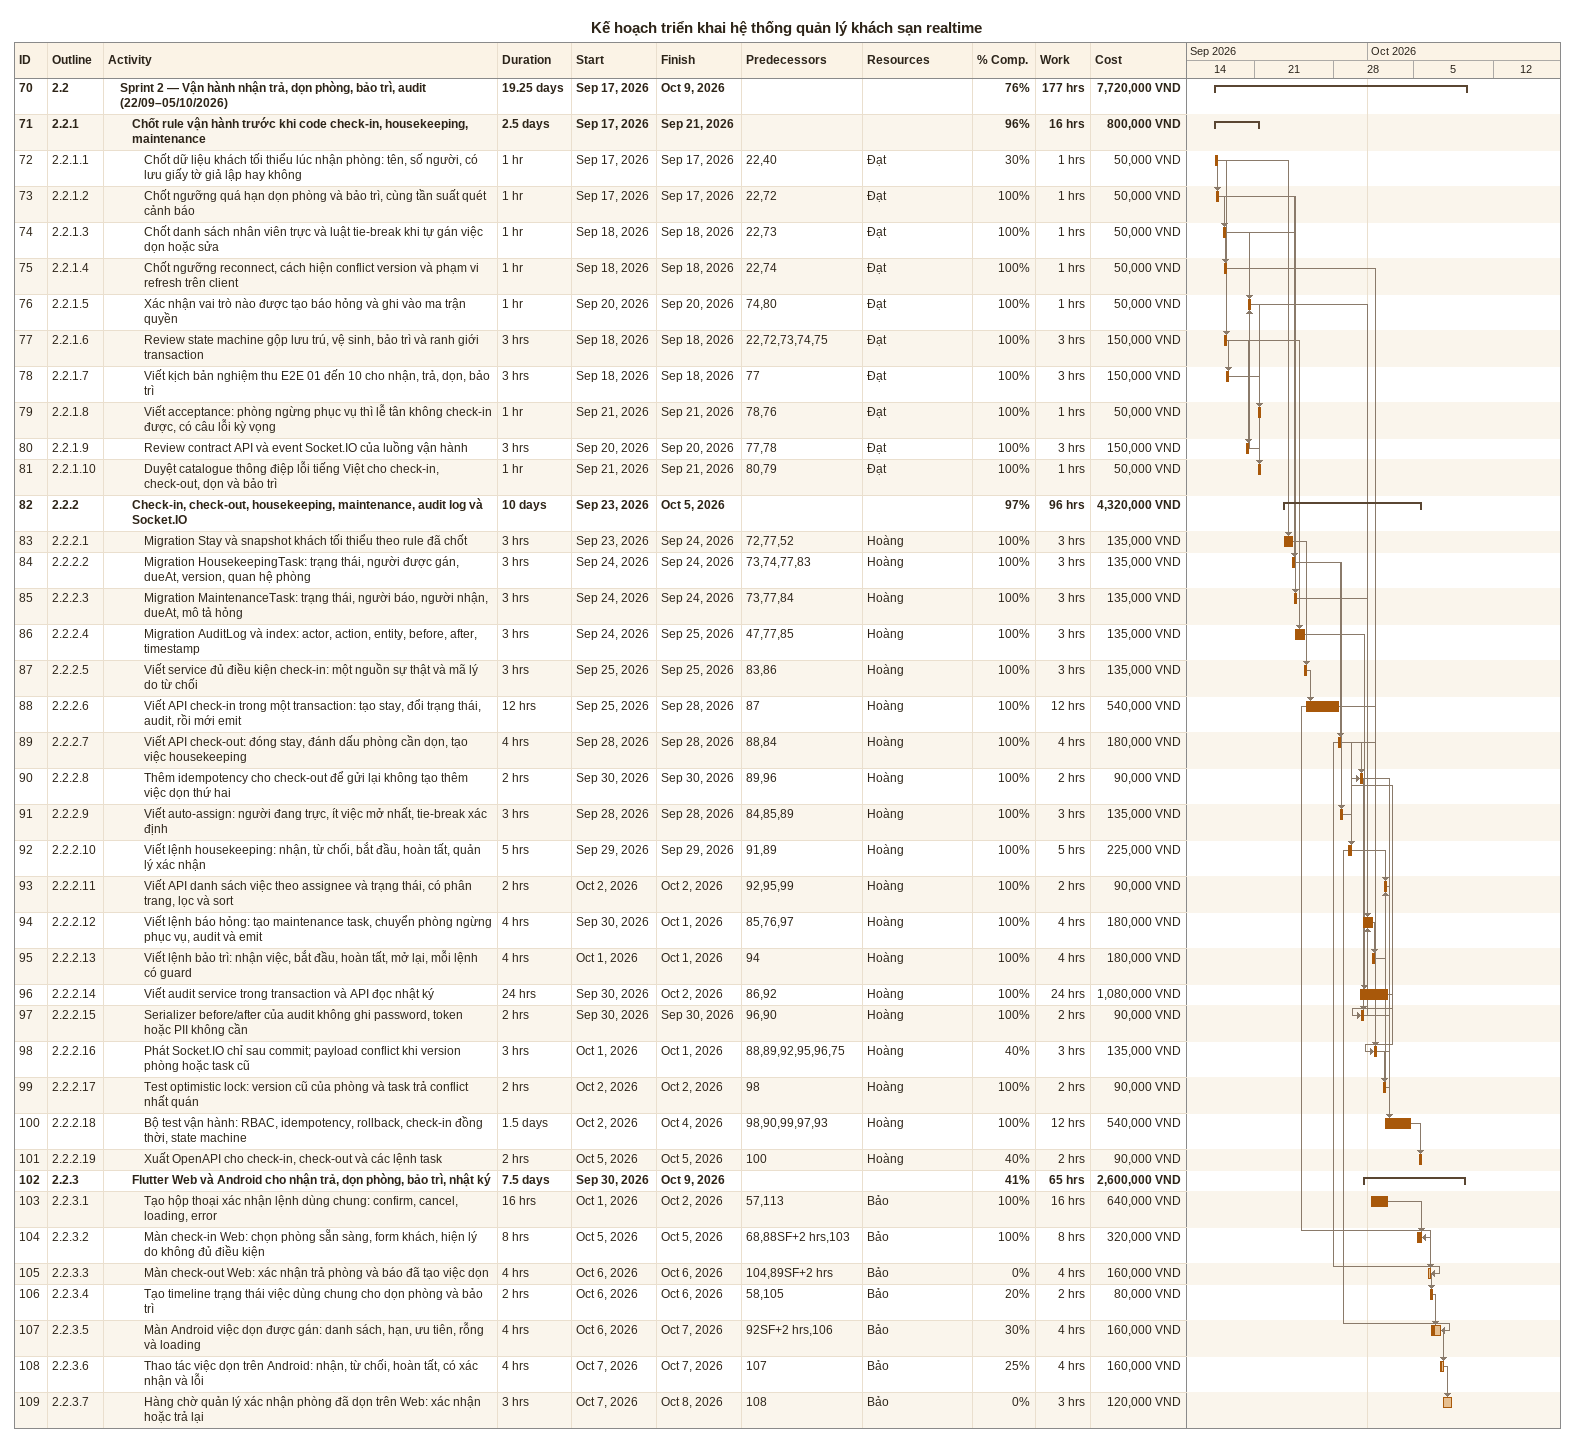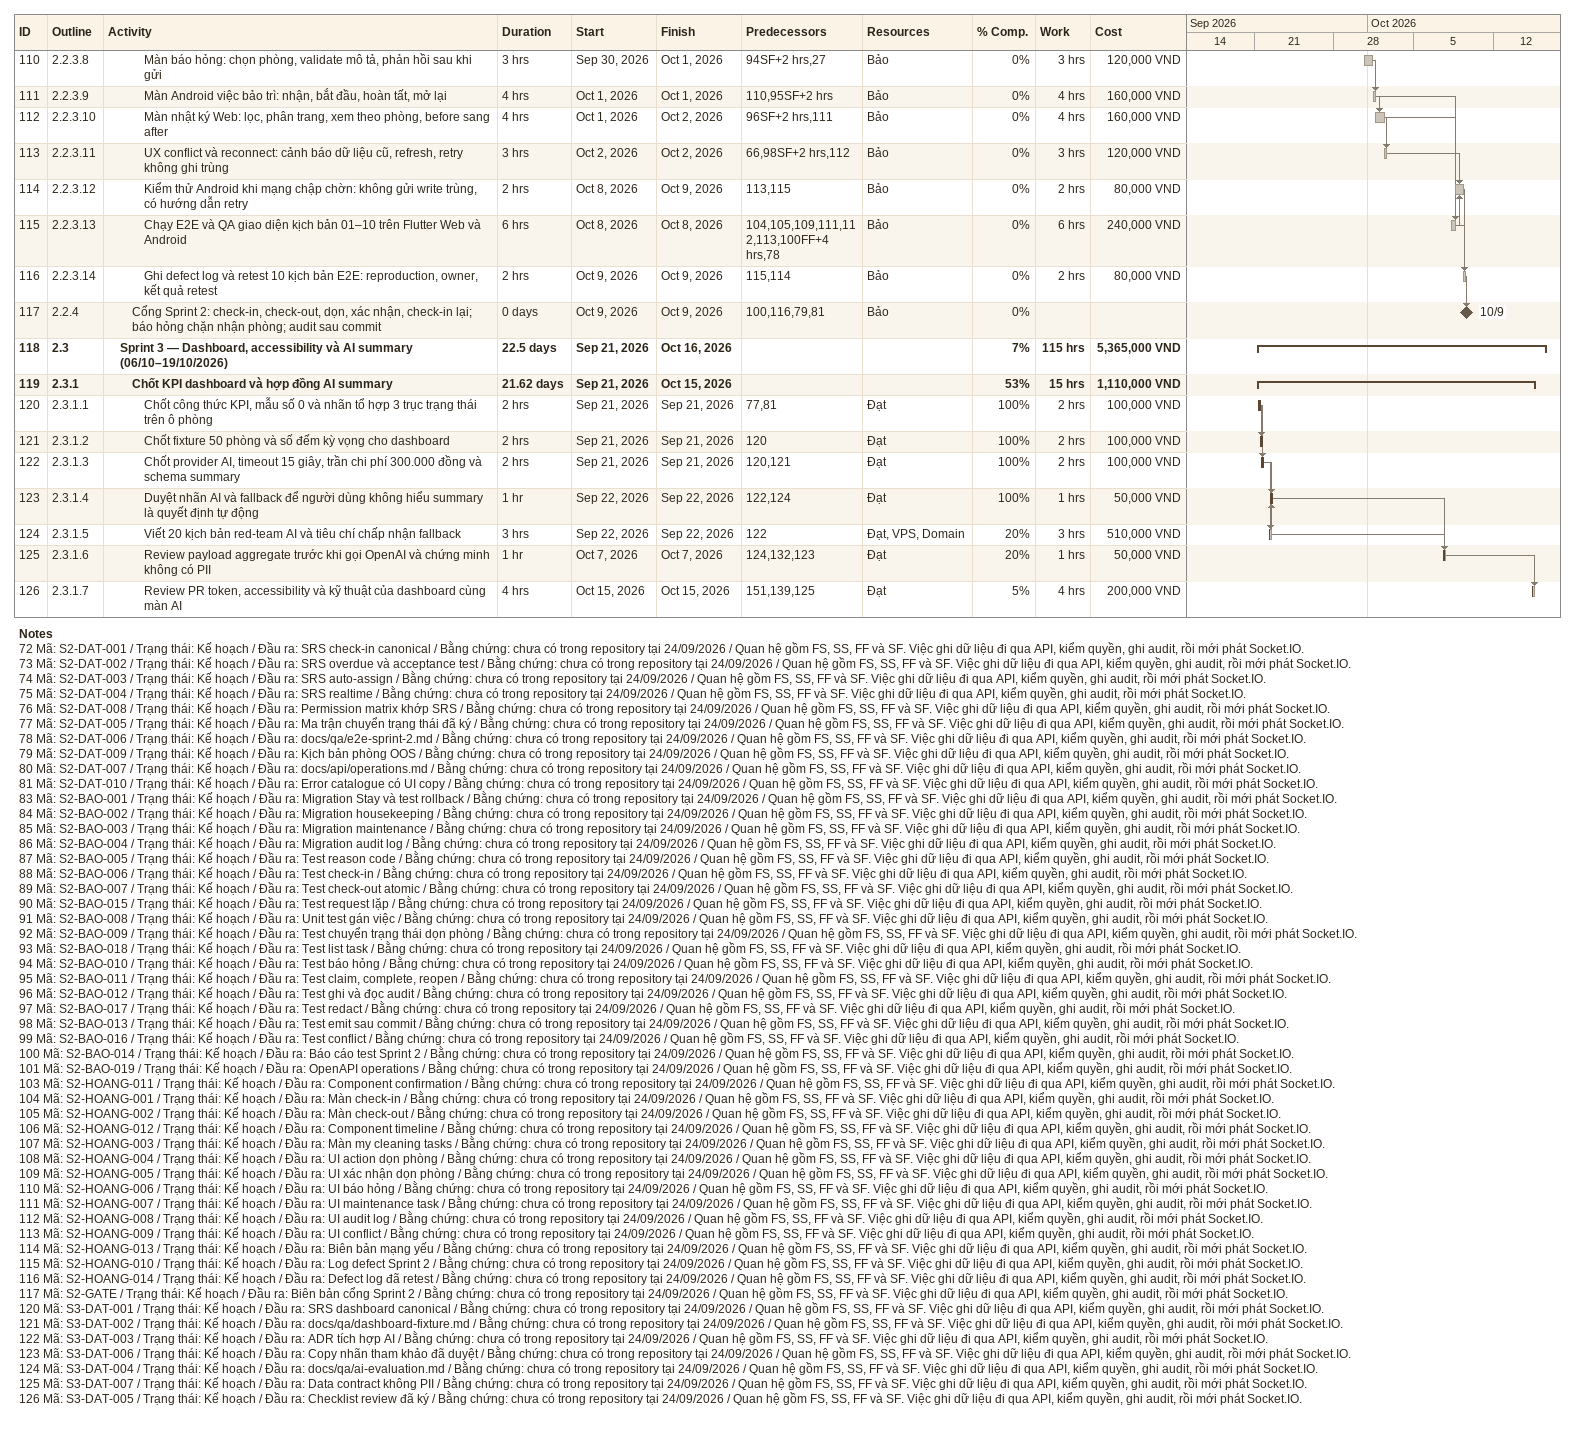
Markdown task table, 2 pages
Kế hoạch triển khai hệ thống quản lý khách sạn realtime

| ID | WBS | Task | Duration | Start | Finish | Predecessors | Resources | % complete | Work (h) | Cost (VND) |
|---|---|---|---|---|---|---|---|---|---|---|
| 70 | 2.2 | **Sprint 2 — Vận hành nhận trả, dọn phòng, bảo trì, audit (22/09–05/10/2026)** | 19.25d | 2026-09-17 | 2026-10-09 |  |  | 76 | 177 | 7720000 |
| 71 | 2.2.1 | **Chốt rule vận hành trước khi code check-in, housekeeping, maintenance** | 2.5d | 2026-09-17 | 2026-09-21 |  |  | 96 | 16 | 800000 |
| 72 | 2.2.1.1 | Chốt dữ liệu khách tối thiểu lúc nhận phòng: tên, số người, có lưu giấy tờ giả lập hay không | 1h | 2026-09-17 | 2026-09-17 | 22, 40 | Đạt | 30 | 1 | 50000 |
| 73 | 2.2.1.2 | Chốt ngưỡng quá hạn dọn phòng và bảo trì, cùng tần suất quét cảnh báo | 1h | 2026-09-17 | 2026-09-17 | 22, 72 | Đạt | 100 | 1 | 50000 |
| 74 | 2.2.1.3 | Chốt danh sách nhân viên trực và luật tie-break khi tự gán việc dọn hoặc sửa | 1h | 2026-09-18 | 2026-09-18 | 22, 73 | Đạt | 100 | 1 | 50000 |
| 75 | 2.2.1.4 | Chốt ngưỡng reconnect, cách hiện conflict version và phạm vi refresh trên client | 1h | 2026-09-18 | 2026-09-18 | 22, 74 | Đạt | 100 | 1 | 50000 |
| 76 | 2.2.1.5 | Xác nhận vai trò nào được tạo báo hỏng và ghi vào ma trận quyền | 1h | 2026-09-20 | 2026-09-20 | 74, 80 | Đạt | 100 | 1 | 50000 |
| 77 | 2.2.1.6 | Review state machine gộp lưu trú, vệ sinh, bảo trì và ranh giới transaction | 3h | 2026-09-18 | 2026-09-18 | 22, 72, 73, 74, 75 | Đạt | 100 | 3 | 150000 |
| 78 | 2.2.1.7 | Viết kịch bản nghiệm thu E2E 01 đến 10 cho nhận, trả, dọn, bảo trì | 3h | 2026-09-18 | 2026-09-18 | 77 | Đạt | 100 | 3 | 150000 |
| 79 | 2.2.1.8 | Viết acceptance: phòng ngừng phục vụ thì lễ tân không check-in được, có câu lỗi kỳ vọng | 1h | 2026-09-21 | 2026-09-21 | 78, 76 | Đạt | 100 | 1 | 50000 |
| 80 | 2.2.1.9 | Review contract API và event Socket.IO của luồng vận hành | 3h | 2026-09-20 | 2026-09-20 | 77, 78 | Đạt | 100 | 3 | 150000 |
| 81 | 2.2.1.10 | Duyệt catalogue thông điệp lỗi tiếng Việt cho check-in, check-out, dọn và bảo trì | 1h | 2026-09-21 | 2026-09-21 | 80, 79 | Đạt | 100 | 1 | 50000 |
| 82 | 2.2.2 | **Check-in, check-out, housekeeping, maintenance, audit log và Socket.IO** | 10d | 2026-09-23 | 2026-10-05 |  |  | 97 | 96 | 4320000 |
| 83 | 2.2.2.1 | Migration Stay và snapshot khách tối thiểu theo rule đã chốt | 3h | 2026-09-23 | 2026-09-24 | 72, 77, 52 | Hoàng | 100 | 3 | 135000 |
| 84 | 2.2.2.2 | Migration HousekeepingTask: trạng thái, người được gán, dueAt, version, quan hệ phòng | 3h | 2026-09-24 | 2026-09-24 | 73, 74, 77, 83 | Hoàng | 100 | 3 | 135000 |
| 85 | 2.2.2.3 | Migration MaintenanceTask: trạng thái, người báo, người nhận, dueAt, mô tả hỏng | 3h | 2026-09-24 | 2026-09-24 | 73, 77, 84 | Hoàng | 100 | 3 | 135000 |
| 86 | 2.2.2.4 | Migration AuditLog và index: actor, action, entity, before, after, timestamp | 3h | 2026-09-24 | 2026-09-25 | 47, 77, 85 | Hoàng | 100 | 3 | 135000 |
| 87 | 2.2.2.5 | Viết service đủ điều kiện check-in: một nguồn sự thật và mã lý do từ chối | 3h | 2026-09-25 | 2026-09-25 | 83, 86 | Hoàng | 100 | 3 | 135000 |
| 88 | 2.2.2.6 | Viết API check-in trong một transaction: tạo stay, đổi trạng thái, audit, rồi mới emit | 12h | 2026-09-25 | 2026-09-28 | 87 | Hoàng | 100 | 12 | 540000 |
| 89 | 2.2.2.7 | Viết API check-out: đóng stay, đánh dấu phòng cần dọn, tạo việc housekeeping | 4h | 2026-09-28 | 2026-09-28 | 88, 84 | Hoàng | 100 | 4 | 180000 |
| 90 | 2.2.2.8 | Thêm idempotency cho check-out để gửi lại không tạo thêm việc dọn thứ hai | 2h | 2026-09-30 | 2026-09-30 | 89, 96 | Hoàng | 100 | 2 | 90000 |
| 91 | 2.2.2.9 | Viết auto-assign: người đang trực, ít việc mở nhất, tie-break xác định | 3h | 2026-09-28 | 2026-09-28 | 84, 85, 89 | Hoàng | 100 | 3 | 135000 |
| 92 | 2.2.2.10 | Viết lệnh housekeeping: nhận, từ chối, bắt đầu, hoàn tất, quản lý xác nhận | 5h | 2026-09-29 | 2026-09-29 | 91, 89 | Hoàng | 100 | 5 | 225000 |
| 93 | 2.2.2.11 | Viết API danh sách việc theo assignee và trạng thái, có phân trang, lọc và sort | 2h | 2026-10-02 | 2026-10-02 | 92, 95, 99 | Hoàng | 100 | 2 | 90000 |
| 94 | 2.2.2.12 | Viết lệnh báo hỏng: tạo maintenance task, chuyển phòng ngừng phục vụ, audit và emit | 4h | 2026-09-30 | 2026-10-01 | 85, 76, 97 | Hoàng | 100 | 4 | 180000 |
| 95 | 2.2.2.13 | Viết lệnh bảo trì: nhận việc, bắt đầu, hoàn tất, mở lại, mỗi lệnh có guard | 4h | 2026-10-01 | 2026-10-01 | 94 | Hoàng | 100 | 4 | 180000 |
| 96 | 2.2.2.14 | Viết audit service trong transaction và API đọc nhật ký | 24h | 2026-09-30 | 2026-10-02 | 86, 92 | Hoàng | 100 | 24 | 1080000 |
| 97 | 2.2.2.15 | Serializer before/after của audit không ghi password, token hoặc PII không cần | 2h | 2026-09-30 | 2026-09-30 | 96, 90 | Hoàng | 100 | 2 | 90000 |
| 98 | 2.2.2.16 | Phát Socket.IO chỉ sau commit; payload conflict khi version phòng hoặc task cũ | 3h | 2026-10-01 | 2026-10-01 | 88, 89, 92, 95, 96, 75 | Hoàng | 40 | 3 | 135000 |
| 99 | 2.2.2.17 | Test optimistic lock: version cũ của phòng và task trả conflict nhất quán | 2h | 2026-10-02 | 2026-10-02 | 98 | Hoàng | 100 | 2 | 90000 |
| 100 | 2.2.2.18 | Bộ test vận hành: RBAC, idempotency, rollback, check-in đồng thời, state machine | 1.5d | 2026-10-02 | 2026-10-04 | 98, 90, 99, 97, 93 | Hoàng | 100 | 12 | 540000 |
| 101 | 2.2.2.19 | Xuất OpenAPI cho check-in, check-out và các lệnh task | 2h | 2026-10-05 | 2026-10-05 | 100 | Hoàng | 40 | 2 | 90000 |
| 102 | 2.2.3 | **Flutter Web và Android cho nhận trả, dọn phòng, bảo trì, nhật ký** | 7.5d | 2026-09-30 | 2026-10-09 |  |  | 41 | 65 | 2600000 |
| 103 | 2.2.3.1 | Tạo hộp thoại xác nhận lệnh dùng chung: confirm, cancel, loading, error | 16h | 2026-10-01 | 2026-10-02 | 57, 113 | Bảo | 100 | 16 | 640000 |
| 104 | 2.2.3.2 | Màn check-in Web: chọn phòng sẵn sàng, form khách, hiện lý do không đủ điều kiện | 8h | 2026-10-05 | 2026-10-05 | 68, 88SF+2h, 103 | Bảo | 100 | 8 | 320000 |
| 105 | 2.2.3.3 | Màn check-out Web: xác nhận trả phòng và báo đã tạo việc dọn | 4h | 2026-10-06 | 2026-10-06 | 104, 89SF+2h | Bảo | 0 | 4 | 160000 |
| 106 | 2.2.3.4 | Tạo timeline trạng thái việc dùng chung cho dọn phòng và bảo trì | 2h | 2026-10-06 | 2026-10-06 | 58, 105 | Bảo | 20 | 2 | 80000 |
| 107 | 2.2.3.5 | Màn Android việc dọn được gán: danh sách, hạn, ưu tiên, rỗng và loading | 4h | 2026-10-06 | 2026-10-07 | 92SF+2h, 106 | Bảo | 30 | 4 | 160000 |
| 108 | 2.2.3.6 | Thao tác việc dọn trên Android: nhận, từ chối, hoàn tất, có xác nhận và lỗi | 4h | 2026-10-07 | 2026-10-07 | 107 | Bảo | 25 | 4 | 160000 |
| 109 | 2.2.3.7 | Hàng chờ quản lý xác nhận phòng đã dọn trên Web: xác nhận hoặc trả lại | 3h | 2026-10-07 | 2026-10-08 | 108 | Bảo | 0 | 3 | 120000 |
| 110 | 2.2.3.8 | Màn báo hỏng: chọn phòng, validate mô tả, phản hồi sau khi gửi | 3h | 2026-09-30 | 2026-10-01 | 94SF+2h, 27 | Bảo | 0 | 3 | 120000 |
| 111 | 2.2.3.9 | Màn Android việc bảo trì: nhận, bắt đầu, hoàn tất, mở lại | 4h | 2026-10-01 | 2026-10-01 | 110, 95SF+2h | Bảo | 0 | 4 | 160000 |
| 112 | 2.2.3.10 | Màn nhật ký Web: lọc, phân trang, xem theo phòng, before sang after | 4h | 2026-10-01 | 2026-10-02 | 96SF+2h, 111 | Bảo | 0 | 4 | 160000 |
| 113 | 2.2.3.11 | UX conflict và reconnect: cảnh báo dữ liệu cũ, refresh, retry không ghi trùng | 3h | 2026-10-02 | 2026-10-02 | 66, 98SF+2h, 112 | Bảo | 0 | 3 | 120000 |
| 114 | 2.2.3.12 | Kiểm thử Android khi mạng chập chờn: không gửi write trùng, có hướng dẫn retry | 2h | 2026-10-08 | 2026-10-09 | 113, 115 | Bảo | 0 | 2 | 80000 |
| 115 | 2.2.3.13 | Chạy E2E và QA giao diện kịch bản 01–10 trên Flutter Web và Android | 6h | 2026-10-08 | 2026-10-08 | 104, 105, 109, 111, 112, 113, 100FF+4h, 78 | Bảo | 0 | 6 | 240000 |
| 116 | 2.2.3.14 | Ghi defect log và retest 10 kịch bản E2E: reproduction, owner, kết quả retest | 2h | 2026-10-09 | 2026-10-09 | 115, 114 | Bảo | 0 | 2 | 80000 |
| 117 | 2.2.4 | Cổng Sprint 2: check-in, check-out, dọn, xác nhận, check-in lại; báo hỏng chặn nhận phòng; audit sau commit | 0d | 2026-10-09 | 2026-10-09 | 100, 116, 79, 81 | Bảo | 0 |  |  |
| 118 | 2.3 | **Sprint 3 — Dashboard, accessibility và AI summary (06/10–19/10/2026)** | 22.5d | 2026-09-21 | 2026-10-16 |  |  | 7 | 115 | 5365000 |
| 119 | 2.3.1 | **Chốt KPI dashboard và hợp đồng AI summary** | 21.62d | 2026-09-21 | 2026-10-15 |  |  | 53 | 15 | 1110000 |
| 120 | 2.3.1.1 | Chốt công thức KPI, mẫu số 0 và nhãn tổ hợp 3 trục trạng thái trên ô phòng | 2h | 2026-09-21 | 2026-09-21 | 77, 81 | Đạt | 100 | 2 | 100000 |
| 121 | 2.3.1.2 | Chốt fixture 50 phòng và số đếm kỳ vọng cho dashboard | 2h | 2026-09-21 | 2026-09-21 | 120 | Đạt | 100 | 2 | 100000 |
| 122 | 2.3.1.3 | Chốt provider AI, timeout 15 giây, trần chi phí 300.000 đồng và schema summary | 2h | 2026-09-21 | 2026-09-21 | 120, 121 | Đạt | 100 | 2 | 100000 |
| 123 | 2.3.1.4 | Duyệt nhãn AI và fallback để người dùng không hiểu summary là quyết định tự động | 1h | 2026-09-22 | 2026-09-22 | 122, 124 | Đạt | 100 | 1 | 50000 |
| 124 | 2.3.1.5 | Viết 20 kịch bản red-team AI và tiêu chí chấp nhận fallback | 3h | 2026-09-22 | 2026-09-22 | 122 | Đạt, VPS, Domain | 20 | 3 | 510000 |
| 125 | 2.3.1.6 | Review payload aggregate trước khi gọi OpenAI và chứng minh không có PII | 1h | 2026-10-07 | 2026-10-07 | 124, 132, 123 | Đạt | 20 | 1 | 50000 |
| 126 | 2.3.1.7 | Review PR token, accessibility và kỹ thuật của dashboard cùng màn AI | 4h | 2026-10-15 | 2026-10-15 | 151, 139, 125 | Đạt | 5 | 4 | 200000 |

Notes
- 72: Mã: S2-DAT-001 / Trạng thái: Kế hoạch / Đầu ra: SRS check-in canonical / Bằng chứng: chưa có trong repository tại 24/09/2026 / Quan hệ gồm FS, SS, FF và SF. Việc ghi dữ liệu đi qua API, kiểm quyền, ghi audit, rồi mới phát Socket.IO.
- 73: Mã: S2-DAT-002 / Trạng thái: Kế hoạch / Đầu ra: SRS overdue và acceptance test / Bằng chứng: chưa có trong repository tại 24/09/2026 / Quan hệ gồm FS, SS, FF và SF. Việc ghi dữ liệu đi qua API, kiểm quyền, ghi audit, rồi mới phát Socket.IO.
- 74: Mã: S2-DAT-003 / Trạng thái: Kế hoạch / Đầu ra: SRS auto-assign / Bằng chứng: chưa có trong repository tại 24/09/2026 / Quan hệ gồm FS, SS, FF và SF. Việc ghi dữ liệu đi qua API, kiểm quyền, ghi audit, rồi mới phát Socket.IO.
- 75: Mã: S2-DAT-004 / Trạng thái: Kế hoạch / Đầu ra: SRS realtime / Bằng chứng: chưa có trong repository tại 24/09/2026 / Quan hệ gồm FS, SS, FF và SF. Việc ghi dữ liệu đi qua API, kiểm quyền, ghi audit, rồi mới phát Socket.IO.
- 76: Mã: S2-DAT-008 / Trạng thái: Kế hoạch / Đầu ra: Permission matrix khớp SRS / Bằng chứng: chưa có trong repository tại 24/09/2026 / Quan hệ gồm FS, SS, FF và SF. Việc ghi dữ liệu đi qua API, kiểm quyền, ghi audit, rồi mới phát Socket.IO.
- 77: Mã: S2-DAT-005 / Trạng thái: Kế hoạch / Đầu ra: Ma trận chuyển trạng thái đã ký / Bằng chứng: chưa có trong repository tại 24/09/2026 / Quan hệ gồm FS, SS, FF và SF. Việc ghi dữ liệu đi qua API, kiểm quyền, ghi audit, rồi mới phát Socket.IO.
- 78: Mã: S2-DAT-006 / Trạng thái: Kế hoạch / Đầu ra: docs/qa/e2e-sprint-2.md / Bằng chứng: chưa có trong repository tại 24/09/2026 / Quan hệ gồm FS, SS, FF và SF. Việc ghi dữ liệu đi qua API, kiểm quyền, ghi audit, rồi mới phát Socket.IO.
- 79: Mã: S2-DAT-009 / Trạng thái: Kế hoạch / Đầu ra: Kịch bản phòng OOS / Bằng chứng: chưa có trong repository tại 24/09/2026 / Quan hệ gồm FS, SS, FF và SF. Việc ghi dữ liệu đi qua API, kiểm quyền, ghi audit, rồi mới phát Socket.IO.
- 80: Mã: S2-DAT-007 / Trạng thái: Kế hoạch / Đầu ra: docs/api/operations.md / Bằng chứng: chưa có trong repository tại 24/09/2026 / Quan hệ gồm FS, SS, FF và SF. Việc ghi dữ liệu đi qua API, kiểm quyền, ghi audit, rồi mới phát Socket.IO.
- 81: Mã: S2-DAT-010 / Trạng thái: Kế hoạch / Đầu ra: Error catalogue có UI copy / Bằng chứng: chưa có trong repository tại 24/09/2026 / Quan hệ gồm FS, SS, FF và SF. Việc ghi dữ liệu đi qua API, kiểm quyền, ghi audit, rồi mới phát Socket.IO.
- 83: Mã: S2-BAO-001 / Trạng thái: Kế hoạch / Đầu ra: Migration Stay và test rollback / Bằng chứng: chưa có trong repository tại 24/09/2026 / Quan hệ gồm FS, SS, FF và SF. Việc ghi dữ liệu đi qua API, kiểm quyền, ghi audit, rồi mới phát Socket.IO.
- 84: Mã: S2-BAO-002 / Trạng thái: Kế hoạch / Đầu ra: Migration housekeeping / Bằng chứng: chưa có trong repository tại 24/09/2026 / Quan hệ gồm FS, SS, FF và SF. Việc ghi dữ liệu đi qua API, kiểm quyền, ghi audit, rồi mới phát Socket.IO.
- 85: Mã: S2-BAO-003 / Trạng thái: Kế hoạch / Đầu ra: Migration maintenance / Bằng chứng: chưa có trong repository tại 24/09/2026 / Quan hệ gồm FS, SS, FF và SF. Việc ghi dữ liệu đi qua API, kiểm quyền, ghi audit, rồi mới phát Socket.IO.
- 86: Mã: S2-BAO-004 / Trạng thái: Kế hoạch / Đầu ra: Migration audit log / Bằng chứng: chưa có trong repository tại 24/09/2026 / Quan hệ gồm FS, SS, FF và SF. Việc ghi dữ liệu đi qua API, kiểm quyền, ghi audit, rồi mới phát Socket.IO.
- 87: Mã: S2-BAO-005 / Trạng thái: Kế hoạch / Đầu ra: Test reason code / Bằng chứng: chưa có trong repository tại 24/09/2026 / Quan hệ gồm FS, SS, FF và SF. Việc ghi dữ liệu đi qua API, kiểm quyền, ghi audit, rồi mới phát Socket.IO.
- 88: Mã: S2-BAO-006 / Trạng thái: Kế hoạch / Đầu ra: Test check-in / Bằng chứng: chưa có trong repository tại 24/09/2026 / Quan hệ gồm FS, SS, FF và SF. Việc ghi dữ liệu đi qua API, kiểm quyền, ghi audit, rồi mới phát Socket.IO.
- 89: Mã: S2-BAO-007 / Trạng thái: Kế hoạch / Đầu ra: Test check-out atomic / Bằng chứng: chưa có trong repository tại 24/09/2026 / Quan hệ gồm FS, SS, FF và SF. Việc ghi dữ liệu đi qua API, kiểm quyền, ghi audit, rồi mới phát Socket.IO.
- 90: Mã: S2-BAO-015 / Trạng thái: Kế hoạch / Đầu ra: Test request lặp / Bằng chứng: chưa có trong repository tại 24/09/2026 / Quan hệ gồm FS, SS, FF và SF. Việc ghi dữ liệu đi qua API, kiểm quyền, ghi audit, rồi mới phát Socket.IO.
- 91: Mã: S2-BAO-008 / Trạng thái: Kế hoạch / Đầu ra: Unit test gán việc / Bằng chứng: chưa có trong repository tại 24/09/2026 / Quan hệ gồm FS, SS, FF và SF. Việc ghi dữ liệu đi qua API, kiểm quyền, ghi audit, rồi mới phát Socket.IO.
- 92: Mã: S2-BAO-009 / Trạng thái: Kế hoạch / Đầu ra: Test chuyển trạng thái dọn phòng / Bằng chứng: chưa có trong repository tại 24/09/2026 / Quan hệ gồm FS, SS, FF và SF. Việc ghi dữ liệu đi qua API, kiểm quyền, ghi audit, rồi mới phát Socket.IO.
- 93: Mã: S2-BAO-018 / Trạng thái: Kế hoạch / Đầu ra: Test list task / Bằng chứng: chưa có trong repository tại 24/09/2026 / Quan hệ gồm FS, SS, FF và SF. Việc ghi dữ liệu đi qua API, kiểm quyền, ghi audit, rồi mới phát Socket.IO.
- 94: Mã: S2-BAO-010 / Trạng thái: Kế hoạch / Đầu ra: Test báo hỏng / Bằng chứng: chưa có trong repository tại 24/09/2026 / Quan hệ gồm FS, SS, FF và SF. Việc ghi dữ liệu đi qua API, kiểm quyền, ghi audit, rồi mới phát Socket.IO.
- 95: Mã: S2-BAO-011 / Trạng thái: Kế hoạch / Đầu ra: Test claim, complete, reopen / Bằng chứng: chưa có trong repository tại 24/09/2026 / Quan hệ gồm FS, SS, FF và SF. Việc ghi dữ liệu đi qua API, kiểm quyền, ghi audit, rồi mới phát Socket.IO.
- 96: Mã: S2-BAO-012 / Trạng thái: Kế hoạch / Đầu ra: Test ghi và đọc audit / Bằng chứng: chưa có trong repository tại 24/09/2026 / Quan hệ gồm FS, SS, FF và SF. Việc ghi dữ liệu đi qua API, kiểm quyền, ghi audit, rồi mới phát Socket.IO.
- 97: Mã: S2-BAO-017 / Trạng thái: Kế hoạch / Đầu ra: Test redact / Bằng chứng: chưa có trong repository tại 24/09/2026 / Quan hệ gồm FS, SS, FF và SF. Việc ghi dữ liệu đi qua API, kiểm quyền, ghi audit, rồi mới phát Socket.IO.
- 98: Mã: S2-BAO-013 / Trạng thái: Kế hoạch / Đầu ra: Test emit sau commit / Bằng chứng: chưa có trong repository tại 24/09/2026 / Quan hệ gồm FS, SS, FF và SF. Việc ghi dữ liệu đi qua API, kiểm quyền, ghi audit, rồi mới phát Socket.IO.
- 99: Mã: S2-BAO-016 / Trạng thái: Kế hoạch / Đầu ra: Test conflict / Bằng chứng: chưa có trong repository tại 24/09/2026 / Quan hệ gồm FS, SS, FF và SF. Việc ghi dữ liệu đi qua API, kiểm quyền, ghi audit, rồi mới phát Socket.IO.
- 100: Mã: S2-BAO-014 / Trạng thái: Kế hoạch / Đầu ra: Báo cáo test Sprint 2 / Bằng chứng: chưa có trong repository tại 24/09/2026 / Quan hệ gồm FS, SS, FF và SF. Việc ghi dữ liệu đi qua API, kiểm quyền, ghi audit, rồi mới phát Socket.IO.
- 101: Mã: S2-BAO-019 / Trạng thái: Kế hoạch / Đầu ra: OpenAPI operations / Bằng chứng: chưa có trong repository tại 24/09/2026 / Quan hệ gồm FS, SS, FF và SF. Việc ghi dữ liệu đi qua API, kiểm quyền, ghi audit, rồi mới phát Socket.IO.
- 103: Mã: S2-HOANG-011 / Trạng thái: Kế hoạch / Đầu ra: Component confirmation / Bằng chứng: chưa có trong repository tại 24/09/2026 / Quan hệ gồm FS, SS, FF và SF. Việc ghi dữ liệu đi qua API, kiểm quyền, ghi audit, rồi mới phát Socket.IO.
- 104: Mã: S2-HOANG-001 / Trạng thái: Kế hoạch / Đầu ra: Màn check-in / Bằng chứng: chưa có trong repository tại 24/09/2026 / Quan hệ gồm FS, SS, FF và SF. Việc ghi dữ liệu đi qua API, kiểm quyền, ghi audit, rồi mới phát Socket.IO.
- 105: Mã: S2-HOANG-002 / Trạng thái: Kế hoạch / Đầu ra: Màn check-out / Bằng chứng: chưa có trong repository tại 24/09/2026 / Quan hệ gồm FS, SS, FF và SF. Việc ghi dữ liệu đi qua API, kiểm quyền, ghi audit, rồi mới phát Socket.IO.
- 106: Mã: S2-HOANG-012 / Trạng thái: Kế hoạch / Đầu ra: Component timeline / Bằng chứng: chưa có trong repository tại 24/09/2026 / Quan hệ gồm FS, SS, FF và SF. Việc ghi dữ liệu đi qua API, kiểm quyền, ghi audit, rồi mới phát Socket.IO.
- 107: Mã: S2-HOANG-003 / Trạng thái: Kế hoạch / Đầu ra: Màn my cleaning tasks / Bằng chứng: chưa có trong repository tại 24/09/2026 / Quan hệ gồm FS, SS, FF và SF. Việc ghi dữ liệu đi qua API, kiểm quyền, ghi audit, rồi mới phát Socket.IO.
- 108: Mã: S2-HOANG-004 / Trạng thái: Kế hoạch / Đầu ra: UI action dọn phòng / Bằng chứng: chưa có trong repository tại 24/09/2026 / Quan hệ gồm FS, SS, FF và SF. Việc ghi dữ liệu đi qua API, kiểm quyền, ghi audit, rồi mới phát Socket.IO.
- 109: Mã: S2-HOANG-005 / Trạng thái: Kế hoạch / Đầu ra: UI xác nhận dọn phòng / Bằng chứng: chưa có trong repository tại 24/09/2026 / Quan hệ gồm FS, SS, FF và SF. Việc ghi dữ liệu đi qua API, kiểm quyền, ghi audit, rồi mới phát Socket.IO.
- 110: Mã: S2-HOANG-006 / Trạng thái: Kế hoạch / Đầu ra: UI báo hỏng / Bằng chứng: chưa có trong repository tại 24/09/2026 / Quan hệ gồm FS, SS, FF và SF. Việc ghi dữ liệu đi qua API, kiểm quyền, ghi audit, rồi mới phát Socket.IO.
- 111: Mã: S2-HOANG-007 / Trạng thái: Kế hoạch / Đầu ra: UI maintenance task / Bằng chứng: chưa có trong repository tại 24/09/2026 / Quan hệ gồm FS, SS, FF và SF. Việc ghi dữ liệu đi qua API, kiểm quyền, ghi audit, rồi mới phát Socket.IO.
- 112: Mã: S2-HOANG-008 / Trạng thái: Kế hoạch / Đầu ra: UI audit log / Bằng chứng: chưa có trong repository tại 24/09/2026 / Quan hệ gồm FS, SS, FF và SF. Việc ghi dữ liệu đi qua API, kiểm quyền, ghi audit, rồi mới phát Socket.IO.
- 113: Mã: S2-HOANG-009 / Trạng thái: Kế hoạch / Đầu ra: UI conflict / Bằng chứng: chưa có trong repository tại 24/09/2026 / Quan hệ gồm FS, SS, FF và SF. Việc ghi dữ liệu đi qua API, kiểm quyền, ghi audit, rồi mới phát Socket.IO.
- 114: Mã: S2-HOANG-013 / Trạng thái: Kế hoạch / Đầu ra: Biên bản mạng yếu / Bằng chứng: chưa có trong repository tại 24/09/2026 / Quan hệ gồm FS, SS, FF và SF. Việc ghi dữ liệu đi qua API, kiểm quyền, ghi audit, rồi mới phát Socket.IO.
- 115: Mã: S2-HOANG-010 / Trạng thái: Kế hoạch / Đầu ra: Log defect Sprint 2 / Bằng chứng: chưa có trong repository tại 24/09/2026 / Quan hệ gồm FS, SS, FF và SF. Việc ghi dữ liệu đi qua API, kiểm quyền, ghi audit, rồi mới phát Socket.IO.
- 116: Mã: S2-HOANG-014 / Trạng thái: Kế hoạch / Đầu ra: Defect log đã retest / Bằng chứng: chưa có trong repository tại 24/09/2026 / Quan hệ gồm FS, SS, FF và SF. Việc ghi dữ liệu đi qua API, kiểm quyền, ghi audit, rồi mới phát Socket.IO.
- 117: Mã: S2-GATE / Trạng thái: Kế hoạch / Đầu ra: Biên bản cổng Sprint 2 / Bằng chứng: chưa có trong repository tại 24/09/2026 / Quan hệ gồm FS, SS, FF và SF. Việc ghi dữ liệu đi qua API, kiểm quyền, ghi audit, rồi mới phát Socket.IO.
- 120: Mã: S3-DAT-001 / Trạng thái: Kế hoạch / Đầu ra: SRS dashboard canonical / Bằng chứng: chưa có trong repository tại 24/09/2026 / Quan hệ gồm FS, SS, FF và SF. Việc ghi dữ liệu đi qua API, kiểm quyền, ghi audit, rồi mới phát Socket.IO.
- 121: Mã: S3-DAT-002 / Trạng thái: Kế hoạch / Đầu ra: docs/qa/dashboard-fixture.md / Bằng chứng: chưa có trong repository tại 24/09/2026 / Quan hệ gồm FS, SS, FF và SF. Việc ghi dữ liệu đi qua API, kiểm quyền, ghi audit, rồi mới phát Socket.IO.
- 122: Mã: S3-DAT-003 / Trạng thái: Kế hoạch / Đầu ra: ADR tích hợp AI / Bằng chứng: chưa có trong repository tại 24/09/2026 / Quan hệ gồm FS, SS, FF và SF. Việc ghi dữ liệu đi qua API, kiểm quyền, ghi audit, rồi mới phát Socket.IO.
- 123: Mã: S3-DAT-006 / Trạng thái: Kế hoạch / Đầu ra: Copy nhãn tham khảo đã duyệt / Bằng chứng: chưa có trong repository tại 24/09/2026 / Quan hệ gồm FS, SS, FF và SF. Việc ghi dữ liệu đi qua API, kiểm quyền, ghi audit, rồi mới phát Socket.IO.
- 124: Mã: S3-DAT-004 / Trạng thái: Kế hoạch / Đầu ra: docs/qa/ai-evaluation.md / Bằng chứng: chưa có trong repository tại 24/09/2026 / Quan hệ gồm FS, SS, FF và SF. Việc ghi dữ liệu đi qua API, kiểm quyền, ghi audit, rồi mới phát Socket.IO.
- 125: Mã: S3-DAT-007 / Trạng thái: Kế hoạch / Đầu ra: Data contract không PII / Bằng chứng: chưa có trong repository tại 24/09/2026 / Quan hệ gồm FS, SS, FF và SF. Việc ghi dữ liệu đi qua API, kiểm quyền, ghi audit, rồi mới phát Socket.IO.
- 126: Mã: S3-DAT-005 / Trạng thái: Kế hoạch / Đầu ra: Checklist review đã ký / Bằng chứng: chưa có trong repository tại 24/09/2026 / Quan hệ gồm FS, SS, FF và SF. Việc ghi dữ liệu đi qua API, kiểm quyền, ghi audit, rồi mới phát Socket.IO.
